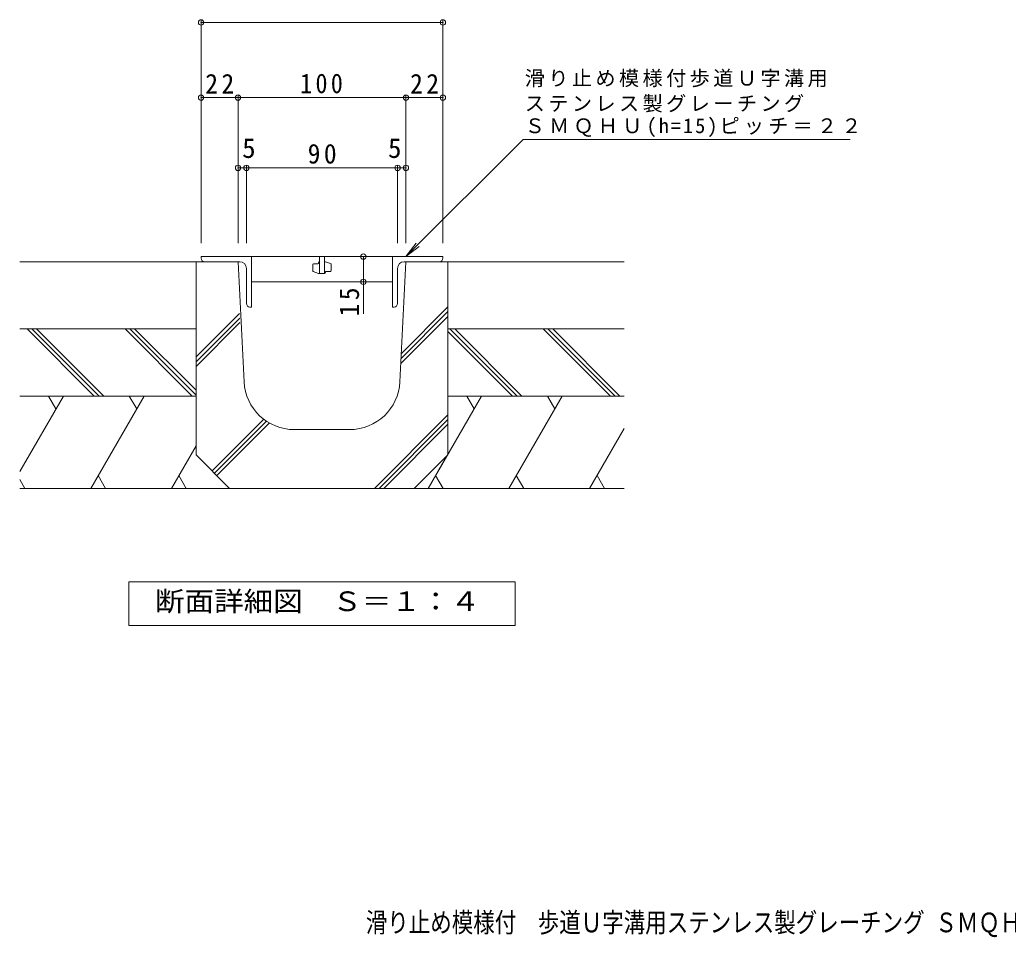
# Model space of a CAD drawing. Units: millimetres on the paper, enlarged 10 times, with parts at other scales. Extents: x -1611 to 1763, y -1355 to 917.
# Drawn here: x -1396 to 76, y -1355 to 11 of the extents above; entities that cross this region are included whole.
import ezdxf
from ezdxf.enums import TextEntityAlignment as Align

# ---------------------------------------------------------------- set-up
doc = ezdxf.new("R2010")
doc.units = ezdxf.units.MM
doc.header["$LTSCALE"] = 10
doc.header["$PDMODE"] = 32
doc.header["$PDSIZE"] = 8
for name, color, linetype, lineweight in [('A-0', 7, 'Continuous', 9), ('A-2', 3, 'Continuous', 9), ('A-6', 6, 'Continuous', 5)]:
    doc.layers.add(name, color=color, linetype=linetype, lineweight=lineweight)
doc.layers.add('F-5', color=2, linetype='Continuous')
doc.styles.add('ＭＳ ゴシック', font='')
doc.styles.get('ＭＳ ゴシック').set_extended_font_data('MS Gothic')

msp = doc.modelspace()

# ---------------------------------------------------------------- linework, layer by layer
at = {"layer": 'A-0'}
for p, q in [((-1126.03, 9.59), (-1126.03, -322.09)), ((-766.03, 6.59), (-1126.03, 6.59)), ((-766.03, 9.59), (-766.03, -322.09)), ((-1071.03, -102.24), (-1071.03, -322.09)), ((-821.03, -102.24), (-821.03, -322.09)), ((-1071.03, -105.24), (-1126.03, -105.24)), ((-821.03, -105.24), (-1071.03, -105.24)), ((-766.03, -105.24), (-821.03, -105.24)), ((-821.03, -342.09), (-646.56, -167.62)), ((-646.56, -167.62), (-159.68, -167.62)), ((-1058.53, -209.92), (-1071.03, -209.92)), ((-1058.53, -206.92), (-1058.53, -322.09)), ((-833.53, -209.92), (-1058.53, -209.92)), ((-833.53, -206.92), (-833.53, -322.09)), ((-821.03, -209.92), (-833.53, -209.92)), ((-821.03, -342.09), (-805.81, -322.26)), ((-821.03, -342.09), (-801.19, -326.87)), ((-884.43, -342.09), (-884.43, -379.59)), ((-884.43, -379.59), (-884.43, -427.31))]:
    msp.add_line(p, q, dxfattribs=at)
msp.add_lwpolyline([(-1233.53, -891.13), (-1233.53, -826.13), (-658.53, -826.13), (-658.53, -891.13)], close=True, dxfattribs=at)
for p in [(-1126.03, 6.59), (-766.03, 6.59), (-1126.03, -105.24), (-1071.03, -105.24), (-821.03, -105.24), (-766.03, -105.24), (-1071.03, -209.92), (-1058.53, -209.92), (-833.53, -209.92), (-821.03, -209.92), (-884.43, -342.09), (-884.43, -379.59)]:
    msp.add_point(p, dxfattribs=at)
at = {"layer": 'A-2'}
for p, q in [((-1051.03, -342.09), (-1126.03, -342.09)), ((-1126.03, -344.59), (-1126.03, -342.09)), ((-1121.03, -349.59), (-1068.53, -349.59)), ((-1051.03, -342.09), (-1051.03, -417.09)), ((-841.03, -342.09), (-1051.03, -342.09)), ((-958.53, -352.72), (-952.28, -352.72)), ((-951.03, -351.47), (-951.03, -350.84)), ((-949.78, -342.09), (-949.78, -367.09)), ((-942.28, -342.09), (-949.78, -342.09)), ((-942.28, -342.09), (-942.28, -367.09)), ((-941.03, -349.59), (-942.28, -349.59)), ((-933.11, -352.42), (-941.03, -349.59)), ((-841.03, -342.09), (-841.03, -417.09)), ((-841.03, -342.09), (-766.03, -342.09)), ((-771.03, -349.59), (-823.53, -349.59)), ((-766.03, -344.59), (-766.03, -342.09)), ((-1058.53, -412.09), (-1058.53, -359.59)), ((-959.78, -363.08), (-959.78, -353.97)), ((-958.95, -364.26), (-951.03, -367.09)), ((-942.28, -367.09), (-951.03, -367.09)), ((-941.03, -365.84), (-941.03, -365.22)), ((-939.78, -363.97), (-933.53, -363.97)), ((-932.28, -353.6), (-932.28, -362.72)), ((-833.53, -412.09), (-833.53, -359.59)), ((-1051.03, -379.59), (-841.03, -379.59)), ((-1053.53, -417.09), (-1051.03, -417.09)), ((-838.53, -417.09), (-841.03, -417.09))]:
    msp.add_line(p, q, dxfattribs=at)
for centre, radius, start, end in [((-1121.03, -344.59), 5, 180, 270), ((-1068.53, -359.59), 10, 0, 90), ((-958.53, -353.97), 1.25, 90, 180), ((-952.28, -351.47), 1.25, 270, 0), ((-949.78, -350.84), 1.25, 90, 180), ((-933.53, -353.6), 1.25, 0, 70.34616), ((-823.53, -359.59), 10, 90, 180), ((-771.03, -344.59), 5, 270, 0), ((-958.53, -363.08), 1.25, 180, 250.34616), ((-942.28, -365.84), 1.25, 270, 0), ((-939.78, -365.22), 1.25, 90, 180), ((-933.53, -362.72), 1.25, 270, 0), ((-1053.53, -412.09), 5, 180, 270), ((-838.53, -412.09), 5, 270, 0)]:
    msp.add_arc(centre, radius, start, end, dxfattribs=at)
at = {"layer": 'A-6'}
for p, q in [((-1396.03, -349.59), (-1071.03, -349.59)), ((-1133.53, -637.09), (-1133.53, -349.59)), ((-1071.03, -349.59), (-1133.53, -349.59)), ((-1126.03, -349.59), (-1071.03, -349.59)), ((-1062.09, -528.34), (-1071.03, -349.59)), ((-766.03, -349.59), (-821.03, -349.59)), ((-496.03, -349.59), (-821.03, -349.59)), ((-758.53, -637.09), (-758.53, -349.59)), ((-1133.53, -491.42), (-1068.72, -426.61)), ((-828.23, -493.61), (-758.53, -423.91)), ((-827.86, -486.17), (-758.53, -416.84)), ((-1133.53, -498.49), (-1068.51, -433.48)), ((-1133.53, -505.56), (-1068.3, -440.34)), ((-828.6, -501.06), (-758.53, -430.98)), ((-1396.03, -449.59), (-1133.53, -449.59)), ((-1285.09, -549.59), (-1385.09, -449.59)), ((-1278.02, -549.59), (-1378.02, -449.59)), ((-1270.94, -549.59), (-1370.94, -449.59)), ((-1139.14, -549.59), (-1239.14, -449.59)), ((-1133.53, -548.13), (-1232.07, -449.59)), ((-1133.53, -541.06), (-1225, -449.59)), ((-496.03, -449.59), (-758.53, -449.59)), ((-662.51, -549.59), (-758.53, -453.57)), ((-655.44, -549.59), (-755.44, -449.59)), ((-648.36, -549.59), (-748.36, -449.59)), ((-516.56, -549.59), (-616.56, -449.59)), ((-509.49, -549.59), (-609.49, -449.59)), ((-502.42, -549.59), (-602.42, -449.59)), ((-1396.03, -549.59), (-1133.53, -549.59)), ((-1331.07, -549.59), (-1396.03, -662.09)), ((-1353.14, -549.59), (-1342.11, -568.7)), ((-1210.89, -549.59), (-1290.27, -687.09)), ((-1232.96, -549.59), (-1221.92, -568.7)), ((-708.49, -549.59), (-787.88, -687.09)), ((-496.03, -549.59), (-758.53, -549.59)), ((-730.56, -549.59), (-719.53, -568.7)), ((-588.31, -549.59), (-667.69, -687.09)), ((-610.38, -549.59), (-599.34, -568.7)), ((-1109.63, -660.98), (-1032.79, -584.13)), ((-1106.1, -664.52), (-1028.66, -587.08)), ((-868.04, -687.09), (-758.53, -577.58)), ((-860.97, -687.09), (-758.53, -584.65)), ((-1102.56, -668.05), (-1024.28, -589.77)), ((-987.18, -599.59), (-904.87, -599.59)), ((-853.9, -687.09), (-758.53, -591.72)), ((-496.03, -597.93), (-547.51, -687.09)), ((-1133.53, -623.77), (-1170.09, -687.09)), ((-1083.53, -687.09), (-1133.53, -637.09)), ((-808.53, -687.09), (-758.53, -637.09)), ((-759.68, -638.24), (-773.45, -662.09)), ((-1388.39, -687.09), (-1396.03, -673.87)), ((-1268.2, -687.09), (-1279.24, -667.98)), ((-1148.02, -687.09), (-1159.05, -667.98)), ((-776.85, -667.98), (-765.81, -687.09)), ((-656.66, -667.98), (-645.62, -687.09)), ((-536.47, -667.98), (-525.44, -687.09)), ((-1083.53, -687.09), (-1396.03, -687.09)), ((-1083.53, -687.09), (-808.53, -687.09)), ((-496.03, -687.09), (-808.53, -687.09))]:
    msp.add_line(p, q, dxfattribs=at)
msp.add_lwpolyline([(-829.96, -528.34), (-821.03, -349.59), (-758.53, -349.59)], dxfattribs=at)
for centre, start, end in [((-987.18, -524.59), 182.86241, 270), ((-904.87, -524.59), 270, 357.13759)]:
    msp.add_arc(centre, 75, start, end, dxfattribs=at)

# ---------------------------------------------------------------- texts
at = {"layer": 'A-0', "color": 2, "style": 'ＭＳ ゴシック'}
for p in [(-1064.8, -203.92), (-847.65, -203.92)]:
    msp.add_text('5', height=29.33, dxfattribs=at).set_placement(p, align=Align.BOTTOM_LEFT)
at = {"layer": 'A-0', "color": 2, "style": 'ＭＳ ゴシック', "width": 1.1}
msp.add_text('断面詳細図\u3000Ｓ＝１：４', height=29.33, dxfattribs=at).set_placement((-1194.76, -878.63), align=Align.BOTTOM_LEFT)
at = {"layer": 'A-0', "color": 2, "char_height": 29.33, "attachment_point": 7, "style": 'ＭＳ ゴシック'}
for s, insert in [('\\T1.27;\\W0.95;22', (-1119.78, -99.24)), ('\\T1.27;\\W0.9;100', (-978.53, -99.24)), ('\\T1.27;\\W0.95;22', (-814.78, -99.24)), ('\\T1.27;\\W0.95;90', (-967.28, -203.92))]:
    msp.add_mtext(s, dxfattribs=dict(at, insert=insert))
at = {"layer": 'A-0', "char_height": 21.99, "attachment_point": 7, "style": 'ＭＳ ゴシック'}
for s, insert in [('\\T1.17;滑り止め模様付歩道Ｕ字溝用', (-644.15, -90)), ('\\T1.17;ステンレス製グレーチング', (-644.15, -127.46)), ('\\T1.21;ＳＭＱＨＵ(h=15)ピッチ＝２２', (-644.15, -164.1))]:
    msp.add_mtext(s, dxfattribs=dict(at, insert=insert))
at = {"layer": 'A-0', "color": 2, "insert": (-890.43, -431.06), "char_height": 29.33, "attachment_point": 7, "rotation": 90, "style": 'ＭＳ ゴシック'}
msp.add_mtext('\\T1.27;\\W0.95;15', dxfattribs=at)
at = {"layer": 'F-5', "style": 'ＭＳ ゴシック', "width": 0.8}
msp.add_text('滑り止め模様付\u3000歩道Ｕ字溝用ステンレス製グレーチング ＳＭＱＨＵ\u3000１０１５\u3000Ｐ＝２２', height=29.33, dxfattribs=at).set_placement((-880.8, -1356.84), align=Align.BOTTOM_LEFT)

doc.saveas('drawing.dxf')
